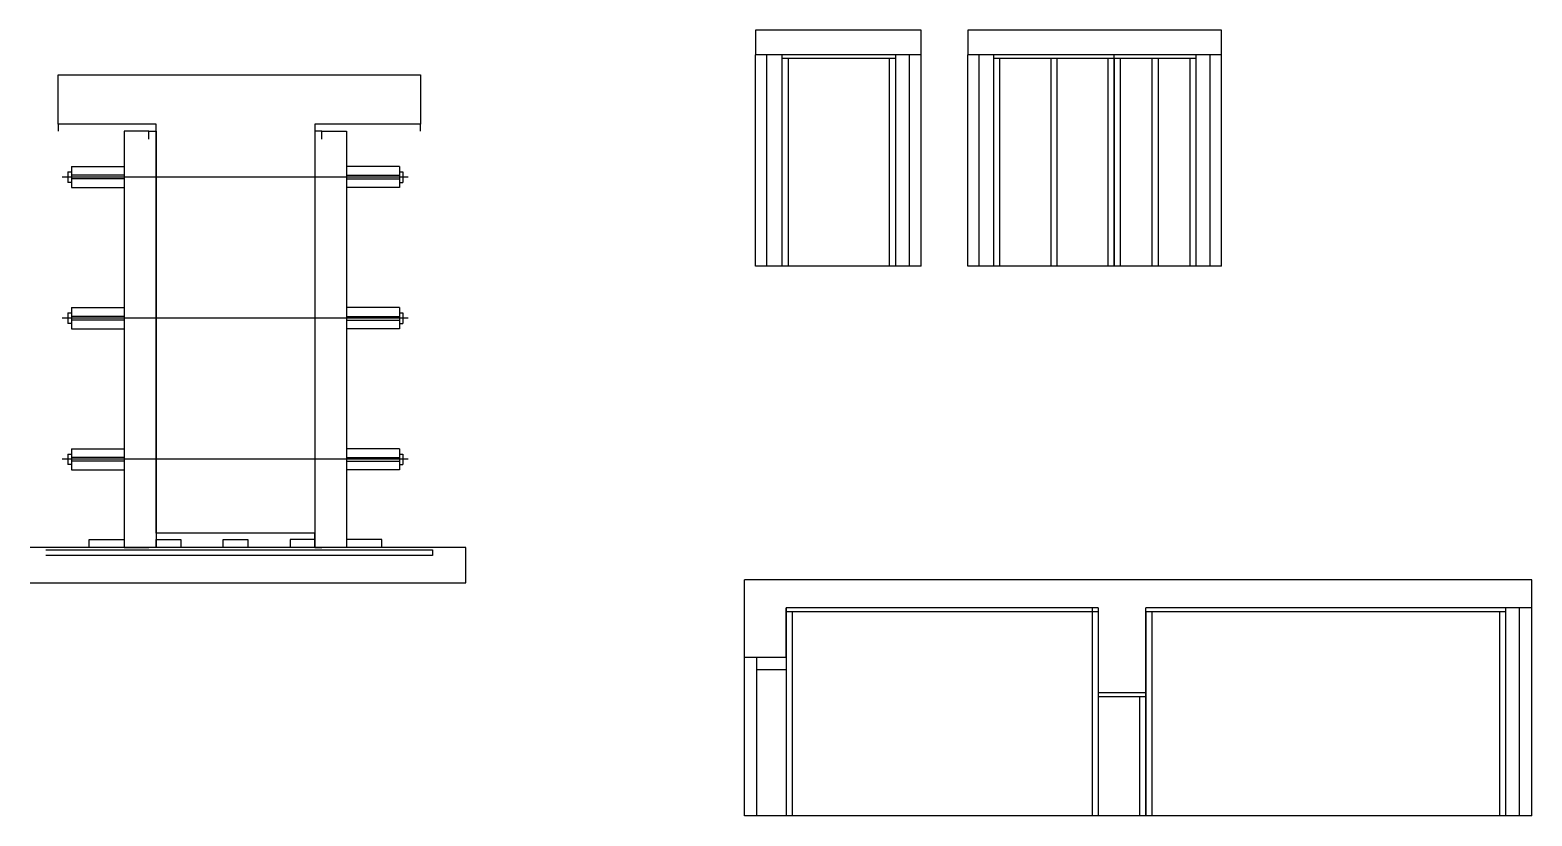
# Model space of a CAD drawing. Header units: metres. Extents: x 2984 to 3836, y 4133 to 4578.
import ezdxf

# ---------------------------------------------------------------- set-up
doc = ezdxf.new("R2010")
doc.units = ezdxf.units.M
for name, color, linetype in [('barrote', 7, 'Continuous'), ('CONCRETO', 7, 'Continuous'), ('COTA', 7, 'Continuous'), ('Madeira', 7, 'Continuous'), ('Painéis', 7, 'Continuous'), ('SARR_2.2x7', 7, 'Continuous'), ('SARR_3.5x7', 7, 'Continuous'), ('SCO-___-LAJ', 7, 'Continuous'), ('TENSOR', 7, 'Continuous')]:
    doc.layers.add(name, color=color, linetype=linetype)

msp = doc.modelspace()

# ---------------------------------------------------------------- linework, layer by layer
at = {"color": 7, "lineweight": 25}
for p, q in [((3005.42, 4497.96), (3005.42, 4491.96)), ((3005.42, 4497.96), (3007.42, 4497.96)), ((3007.42, 4500.96), (3007.42, 4488.96)), ((3007.42, 4500.96), (3037.42, 4500.96)), ((3193.42, 4500.96), (3163.42, 4500.96)), ((3193.42, 4500.96), (3193.42, 4488.96)), ((3193.42, 4497.96), (3195.42, 4497.96)), ((3195.42, 4497.96), (3195.42, 4491.96)), ((3007.42, 4491.96), (3005.42, 4491.96)), ((3037.42, 4495.96), (3007.42, 4495.96)), ((3037.42, 4493.96), (3007.42, 4493.96)), ((3007.42, 4488.96), (3037.42, 4488.96)), ((3163.42, 4495.96), (3193.42, 4495.96)), ((3163.42, 4493.96), (3193.42, 4493.96)), ((3193.42, 4488.96), (3163.42, 4488.96)), ((3193.42, 4491.96), (3195.42, 4491.96)), ((3007.42, 4420.89), (3007.42, 4408.89)), ((3007.42, 4420.89), (3037.42, 4420.89)), ((3193.42, 4420.89), (3163.42, 4420.89)), ((3193.42, 4420.89), (3193.42, 4408.89)), ((3005.42, 4417.89), (3005.42, 4411.89)), ((3005.42, 4417.89), (3007.42, 4417.89)), ((3037.42, 4415.89), (3007.42, 4415.89)), ((3037.42, 4413.89), (3007.42, 4413.89)), ((3163.42, 4415.89), (3193.42, 4415.89)), ((3163.42, 4413.89), (3193.42, 4413.89)), ((3193.42, 4417.89), (3195.42, 4417.89)), ((3195.42, 4417.89), (3195.42, 4411.89)), ((3007.42, 4411.89), (3005.42, 4411.89)), ((3007.42, 4408.89), (3037.42, 4408.89)), ((3193.42, 4408.89), (3163.42, 4408.89)), ((3193.42, 4411.89), (3195.42, 4411.89)), ((3005.42, 4337.89), (3005.42, 4331.89)), ((3005.42, 4337.89), (3007.42, 4337.89)), ((3007.42, 4340.89), (3007.42, 4328.89)), ((3007.42, 4340.89), (3037.42, 4340.89)), ((3037.42, 4335.89), (3007.42, 4335.89)), ((3193.42, 4340.89), (3163.42, 4340.89)), ((3163.42, 4335.89), (3193.42, 4335.89)), ((3193.42, 4340.89), (3193.42, 4328.89)), ((3193.42, 4337.89), (3195.42, 4337.89)), ((3195.42, 4337.89), (3195.42, 4331.89)), ((3007.42, 4331.89), (3005.42, 4331.89)), ((3037.42, 4333.89), (3007.42, 4333.89)), ((3007.42, 4328.89), (3037.42, 4328.89)), ((3163.42, 4333.89), (3193.42, 4333.89)), ((3193.42, 4328.89), (3163.42, 4328.89)), ((3193.42, 4331.89), (3195.42, 4331.89))]:
    msp.add_line(p, q, dxfattribs=at)
at = {"layer": 'barrote', "color": 7, "lineweight": 25}
msp.add_lwpolyline([(2983.96, 4264.92), (3231.14, 4264.92), (3231.14, 4284.92), (2983.96, 4284.92)], dxfattribs=at)
at = {"layer": 'CONCRETO', "color": 7, "lineweight": 25}
msp.add_lwpolyline([(2999.82, 4524.92), (2999.82, 4552.92), (3205.42, 4552.92), (3205.42, 4524.92), (3145.42, 4524.92), (3145.42, 4292.92), (3055.42, 4292.92), (3055.42, 4524.92)], dxfattribs=at)
at = {"layer": 'COTA', "color": 7, "lineweight": 25}
for p, q in [((3489.35, 4578.34), (3395.35, 4578.34)), ((3395.35, 4578.34), (3395.35, 4564.34)), ((3489.35, 4564.34), (3489.35, 4578.34)), ((3659.74, 4578.34), (3515.74, 4578.34)), ((3515.74, 4578.34), (3515.74, 4564.34)), ((3659.74, 4564.34), (3659.74, 4578.34)), ((3835.74, 4266.62), (3389.24, 4266.62)), ((3389.24, 4222.62), (3389.24, 4266.62)), ((3835.74, 4250.62), (3835.74, 4266.62))]:
    msp.add_line(p, q, dxfattribs=at)
at = {"layer": 'Madeira', "color": 7, "lineweight": 25}
for points in [[(3051.42, 4516.52), (3051.42, 4520.92), (3037.42, 4520.92), (3037.42, 4516.52)], [(3051.42, 4520.92), (3037.42, 4520.92), (3037.42, 4284.92), (3051.42, 4284.92)], [(3149.42, 4516.52), (3149.42, 4520.92), (3163.42, 4520.92), (3163.42, 4516.52)], [(3149.42, 4520.92), (3163.42, 4520.92), (3163.42, 4284.92), (3149.42, 4284.92)], [(3017.42, 4284.92), (3017.42, 4289.32), (3037.42, 4289.32), (3037.42, 4284.92)], [(3055.42, 4284.92), (3055.42, 4289.32), (3069.42, 4289.32), (3069.42, 4284.92)], [(3093.42, 4284.92), (3093.42, 4289.32), (3107.42, 4289.32), (3107.42, 4284.92)], [(3145.42, 4284.92), (3145.42, 4289.32), (3131.42, 4289.32), (3131.42, 4284.92)], [(3183.42, 4284.92), (3183.42, 4289.32), (3163.42, 4289.32), (3163.42, 4284.92)]]:
    msp.add_lwpolyline(points, dxfattribs=at)
at = {"layer": 'Painéis', "color": 7, "lineweight": 25}
for p, q in [((3489.35, 4564.34), (3395.35, 4564.34)), ((3395.35, 4444.34), (3395.35, 4564.34)), ((3489.35, 4444.34), (3489.35, 4564.34)), ((3659.74, 4564.34), (3515.74, 4564.34)), ((3515.74, 4444.34), (3515.74, 4564.34)), ((3598.74, 4444.34), (3598.74, 4564.34)), ((3659.74, 4444.34), (3659.74, 4564.34)), ((3489.35, 4444.34), (3395.35, 4444.34)), ((3659.74, 4444.34), (3515.74, 4444.34)), ((3589.74, 4250.62), (3412.74, 4250.62)), ((3412.74, 4222.62), (3412.74, 4250.62)), ((3589.74, 4250.62), (3589.74, 4202.62)), ((3835.74, 4250.62), (3616.74, 4250.62)), ((3616.74, 4132.62), (3616.74, 4250.62)), ((3835.74, 4132.62), (3835.74, 4250.62)), ((3389.24, 4132.62), (3389.24, 4222.62)), ((3389.24, 4222.62), (3412.74, 4222.62)), ((3589.74, 4202.62), (3616.74, 4202.62)), ((3835.74, 4132.62), (3389.24, 4132.62))]:
    msp.add_line(p, q, dxfattribs=at)
for points in [[(3055.42, 4520.92), (3055.42, 4524.92), (2999.82, 4524.92), (2999.82, 4520.92)], [(3205.42, 4520.92), (3205.42, 4524.92), (3145.42, 4524.92), (3145.42, 4520.92)], [(3051.42, 4520.92), (3055.42, 4520.92), (3055.42, 4284.92), (3051.42, 4284.92)], [(3149.42, 4520.92), (3145.42, 4520.92), (3145.42, 4284.92), (3149.42, 4284.92)], [(3145.42, 4289.32), (3145.42, 4292.92), (3055.42, 4292.92), (3055.42, 4289.32)]]:
    msp.add_lwpolyline(points, dxfattribs=at)
at = {"layer": 'SARR_2.2x7', "color": 7, "lineweight": 25}
for p, q in [((3401.9, 4444.34), (3401.9, 4564.34)), ((3474.79, 4562.14), (3410.35, 4562.14)), ((3482.79, 4444.34), (3482.79, 4564.34)), ((3522.29, 4444.34), (3522.29, 4564.34)), ((3598.74, 4562.14), (3530.29, 4562.14)), ((3645.18, 4562.14), (3598.74, 4562.14)), ((3653.18, 4444.34), (3653.18, 4564.34)), ((3828.74, 4132.62), (3828.74, 4250.62)), ((3589.74, 4248.42), (3412.74, 4248.42)), ((3820.74, 4248.42), (3616.74, 4248.42)), ((3396.24, 4132.62), (3396.24, 4222.62)), ((3396.24, 4215.62), (3412.74, 4215.62)), ((3589.74, 4200.42), (3616.74, 4200.42))]:
    msp.add_line(p, q, dxfattribs=at)
at = {"layer": 'SARR_3.5x7', "color": 7, "lineweight": 25}
for p, q in [((3410.35, 4564.34), (3410.35, 4444.34)), ((3413.85, 4562.14), (3413.85, 4444.34)), ((3471.29, 4562.14), (3471.29, 4444.34)), ((3474.79, 4564.34), (3474.79, 4444.34)), ((3530.29, 4564.34), (3530.29, 4444.34)), ((3533.79, 4562.14), (3533.79, 4444.34)), ((3562.79, 4562.14), (3562.79, 4444.34)), ((3566.29, 4562.14), (3566.29, 4444.34)), ((3595.24, 4562.14), (3595.24, 4444.34)), ((3598.74, 4562.14), (3598.74, 4444.34)), ((3602.24, 4562.14), (3602.24, 4444.34)), ((3620.24, 4562.14), (3620.24, 4444.34)), ((3623.74, 4562.14), (3623.74, 4444.34)), ((3641.68, 4562.14), (3641.68, 4444.34)), ((3645.18, 4564.34), (3645.18, 4444.34)), ((3598.74, 4444.34), (3595.24, 4444.34)), ((3602.24, 4444.34), (3598.74, 4444.34)), ((3412.74, 4250.62), (3412.74, 4132.62)), ((3586.24, 4250.42), (3586.24, 4132.62)), ((3589.74, 4250.42), (3589.74, 4132.62)), ((3820.74, 4250.62), (3820.74, 4132.62)), ((3416.24, 4248.42), (3416.24, 4132.62)), ((3616.74, 4248.42), (3616.74, 4132.62)), ((3620.24, 4248.42), (3620.24, 4132.62)), ((3817.24, 4248.42), (3817.24, 4132.62)), ((3613.24, 4200.42), (3613.24, 4132.62)), ((3616.74, 4132.62), (3613.24, 4132.62)), ((3620.24, 4132.62), (3616.74, 4132.62)), ((3820.74, 4132.62), (3817.24, 4132.62))]:
    msp.add_line(p, q, dxfattribs=at)
at = {"layer": 'SCO-___-LAJ', "color": 7, "lineweight": 25}
msp.add_lwpolyline([(2992.96, 4283.59), (3212.27, 4283.59), (3212.27, 4280.39), (2992.96, 4280.39)], dxfattribs=at)
at = {"layer": 'TENSOR', "color": 7, "lineweight": 25}
for p, q in [((3198.42, 4494.96), (3002.11, 4494.96)), ((3198.42, 4414.89), (3002.11, 4414.89)), ((3198.42, 4334.89), (3002.11, 4334.89))]:
    msp.add_line(p, q, dxfattribs=at)

doc.saveas('drawing.dxf')
